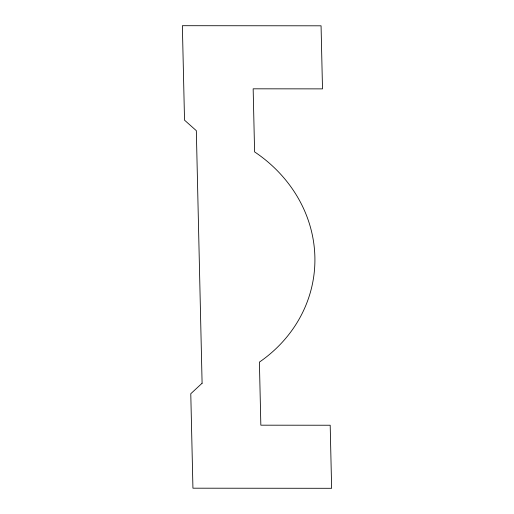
<?xml version="1.0" encoding="UTF-8"?>
<svg xmlns="http://www.w3.org/2000/svg" width="514" height="514" viewBox="0 0 514 514"><rect width="100%" height="100%" fill="white"/><g stroke="black" fill="none" stroke-linecap="round" stroke-linejoin="round"><path stroke-width="0.77" d="M202.098 383.232L190.778 393.73L192.936 488.191L331.633 488.3L330.187 425.232L260.842 425.181L259.403 362.113A144.524 131.089 6.4 0 0 254.597 151.887L253.158 88.819L322.503 88.877L321.064 25.809L182.367 25.7L184.526 120.16L196.329 130.678L202.098 383.232"/></g></svg>
